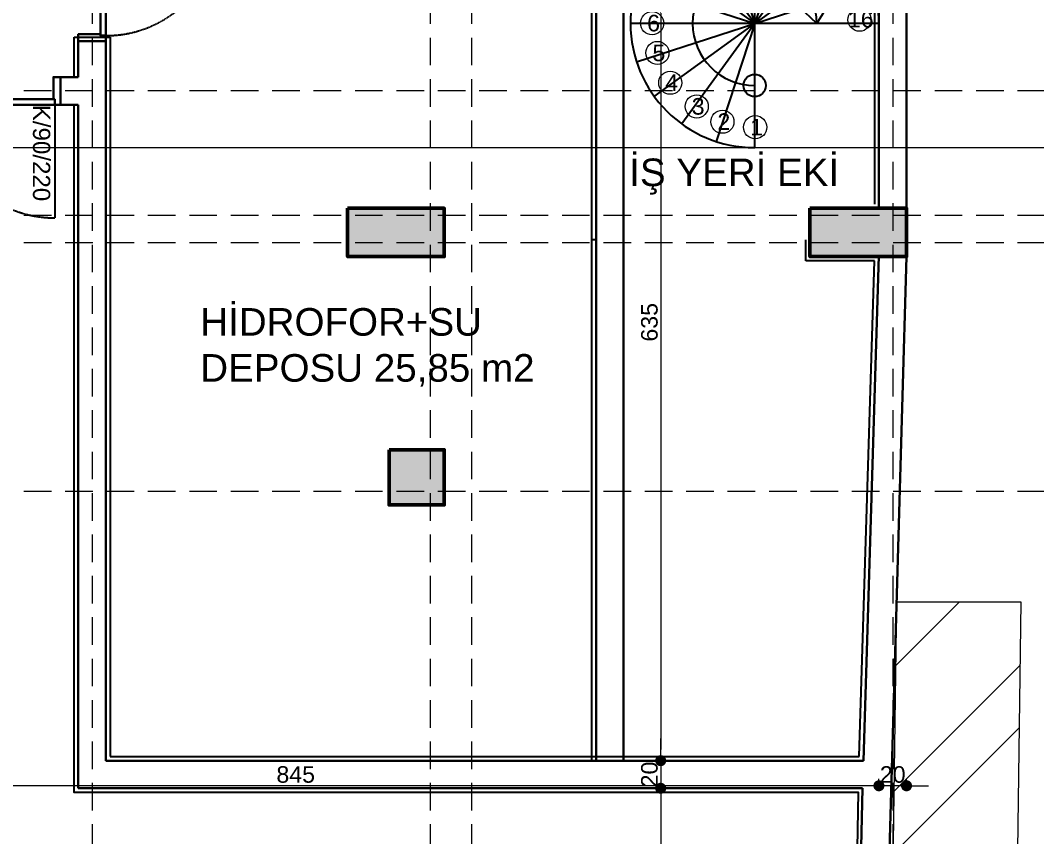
# Model space of a CAD drawing. Header units: millimetres. Extents: x 38129 to 72024, y -56282 to 16512.
# Drawn here: x 43450 to 44186, y -45125 to -44534 of the extents above; entities that cross this region are included whole.
import ezdxf

# ---------------------------------------------------------------- set-up
doc = ezdxf.new("R2010")
doc.units = ezdxf.units.MM
doc.linetypes.add('HIDDEN', pattern=[0.375, 0.25, -0.125])
for name, color, linetype, lineweight in [('AKS', 55, 'HIDDEN', 0), ('COLUMN4', 3, 'Continuous', 50), ('DIŞÖLÇÜ', 37, 'Continuous', 0), ('DUVAR', 255, 'Continuous', 30), ('eşya', 30, 'Continuous', 15), ('İÇ YAZI', 152, 'Continuous', 40), ('KAPI', 4, 'Continuous', 30), ('mahal', 7, 'Continuous', 5), ('pencere+KAPI', 1, 'Continuous', 0), ('TARAMA', 252, 'Continuous', 0), ('ölçü İÇ', 31, 'Continuous', 0)]:
    doc.layers.add(name, color=color, linetype=linetype, lineweight=lineweight)
for name, color, linetype in [('dek-Merdiven', 2, 'Continuous'), ('HIDDEN', 1, 'HIDDEN'), ('sıva', 41, 'Continuous')]:
    doc.layers.add(name, color=color, linetype=linetype)
doc.styles.add('icdisolcu_yazi', font='arial.ttf')
doc.styles.get("Standard").update_dxf_attribs({"font": 'arial.ttf'})
doc.styles.add('style1', font='arial.ttf')
doc.dimstyles.new('İç Ölçü', dxfattribs={"dimtxt": 12, "dimasz": 8, "dimexe": 5, "dimexo": 0, "dimgap": 2, "dimtad": 1, "dimdec": 0, "dimzin": 12, "dimdsep": 46, "dimtxsty": 'icdisolcu_yazi', "dimblk": 'DOT', "dimcen": 8, "dimdle": 5, "dimclrd": 256, "dimclre": 256, "dimclrt": 7, "dimadec": 0, "dimazin": 3, "dimtfac": 1, "dimtdec": 0, "dimtix": 1, "dimtmove": 2, "dimatfit": 3, "dimldrblk": 'DOT', "dimfxl": 0, "dimtolj": 1, "dimtzin": 0, "dimlwd": -1, "dimlwe": -1, "dimarcsym": 0})

# ---------------------------------------------------------------- blocks, each defined once
blk = doc.blocks.new('_Dot')
at = {"color": 0, "lineweight": -2}
blk.add_line((-0.5, 0), (-1, 0), dxfattribs=at)
at = {"color": 0, "lineweight": 30, "const_width": 0.5}
blk.add_lwpolyline([(-0.25, 0, 1), (0.25, 0, 1)], format="xyb", close=True, dxfattribs=at)
blk = doc.blocks.new('*D669')
at = {"layer": 'Defpoints', "color": 0, "transparency": 16777216}
for p in [(44071.59, -45088.58), (44071.59, -45088.58), (44091.59, -45088.58)]:
    blk.add_point(p, dxfattribs=at)
at = {"layer": 'ölçü İÇ', "linetype": 'Continuous', "transparency": 16777216}
for p, q in [((44063.59, -45088.58), (44055.59, -45088.58)), ((44091.59, -45088.58), (44071.59, -45088.58)), ((44099.59, -45088.58), (44107.59, -45088.58))]:
    blk.add_line(p, q, dxfattribs=at)
at = {"layer": 'ölçü İÇ', "transparency": 16777216}
for p, q in [((44071.59, -45088.58), (44071.59, -45083.58)), ((44091.59, -45088.58), (44091.59, -45083.58))]:
    blk.add_line(p, q, dxfattribs=at)
at = {"layer": 'ölçü İÇ', "transparency": 16777216, "xscale": 8, "yscale": 8, "zscale": 8}
blk.add_blockref('_Dot', (44071.59, -45088.58), dxfattribs=at)
at = {"layer": 'ölçü İÇ', "transparency": 16777216, "xscale": 8, "yscale": 8, "zscale": 8, "rotation": 180}
blk.add_blockref('_Dot', (44091.59, -45088.58), dxfattribs=at)
at = {"layer": 'ölçü İÇ', "color": 7, "transparency": 16777216, "insert": (44081.59, -45080.45), "char_height": 12, "attachment_point": 5, "style": 'icdisolcu_yazi'}
blk.add_mtext('\\A1;20', dxfattribs=at)
blk = doc.blocks.new('*D670')
at = {"layer": 'Defpoints', "color": 0, "transparency": 16777216}
for p in [(43226.5, -45088.58), (43226.5, -45088.58), (44071.59, -45088.58)]:
    blk.add_point(p, dxfattribs=at)
at = {"layer": 'ölçü İÇ', "transparency": 16777216}
for p, q in [((43226.5, -45088.58), (43226.5, -45083.58)), ((44071.59, -45088.58), (44071.59, -45083.58))]:
    blk.add_line(p, q, dxfattribs=at)
at = {"layer": 'ölçü İÇ', "linetype": 'Continuous', "transparency": 16777216}
blk.add_line((44063.59, -45088.58), (43234.5, -45088.58), dxfattribs=at)
at = {"layer": 'ölçü İÇ', "transparency": 16777216, "xscale": 8, "yscale": 8, "zscale": 8, "rotation": 180}
blk.add_blockref('_Dot', (43226.5, -45088.58), dxfattribs=at)
at = {"layer": 'ölçü İÇ', "transparency": 16777216, "xscale": 8, "yscale": 8, "zscale": 8}
blk.add_blockref('_Dot', (44071.59, -45088.58), dxfattribs=at)
at = {"layer": 'ölçü İÇ', "color": 7, "transparency": 16777216, "insert": (43649.04, -45080.45), "char_height": 12, "attachment_point": 5, "style": 'icdisolcu_yazi'}
blk.add_mtext('\\A1;845', dxfattribs=at)
blk = doc.blocks.new('*U37')
for p, q in [((4, 0), (0, 0)), ((86, 0), (90, 0))]:
    blk.add_line(p, q)
blk.add_lwpolyline([(4, 0), (86, 0), (86, -4), (4, -4)], close=True)
for points in [[(0, -20), (5, -20), (5, -4)], [(90, -20), (85, -20), (85, -4)]]:
    blk.add_lwpolyline(points)
at = {"layer": 'DUVAR'}
for p, q in [((0, 0), (0, -20)), ((90, 0), (90, -20))]:
    blk.add_line(p, q, dxfattribs=at)
at = {"layer": 'HIDDEN'}
blk.add_line((4, 0), (4, 82), dxfattribs=at)
blk.add_arc((4, 0), 82, 360, 90, dxfattribs=at)
blk = doc.blocks.new('*U41')
for p, q in [((4, 0), (0, 0)), ((86, 0), (90, 0))]:
    blk.add_line(p, q)
blk.add_lwpolyline([(4, 0), (86, 0), (86, -4), (4, -4)], close=True)
for points in [[(0, -20), (5, -20), (5, -4)], [(90, -20), (85, -20), (85, -4)]]:
    blk.add_lwpolyline(points)
at = {"layer": 'DUVAR'}
for p, q in [((0, 0), (0, -20)), ((90, 0), (90, -20))]:
    blk.add_line(p, q, dxfattribs=at)
at = {"layer": 'HIDDEN'}
blk.add_line((4, 0), (4, 82), dxfattribs=at)
blk.add_arc((4, 0), 82, 360, 90, dxfattribs=at)
blk = doc.blocks.new('*D714')
at = {"layer": 'Defpoints', "color": 0, "lineweight": 120, "transparency": 16777216}
for p in [(43908.2, -45090.38), (43913.49, -45371.51), (43913.49, -45371.51)]:
    blk.add_point(p, dxfattribs=at)
at = {"layer": 'ölçü İÇ', "transparency": 16777216}
for p, q in [((43908.49, -45090.38), (43918.49, -45090.38)), ((43913.49, -45371.51), (43918.49, -45371.51))]:
    blk.add_line(p, q, dxfattribs=at)
at = {"layer": 'ölçü İÇ', "linetype": 'Continuous', "transparency": 16777216}
blk.add_line((43913.49, -45098.38), (43913.49, -45363.51), dxfattribs=at)
at = {"layer": 'ölçü İÇ', "transparency": 16777216, "xscale": 8, "yscale": 8, "zscale": 8}
for p, rotation in [((43913.49, -45090.38), 90), ((43913.49, -45371.51), 270)]:
    blk.add_blockref('_Dot', p, dxfattribs=dict(at, rotation=rotation))
at = {"layer": 'ölçü İÇ', "color": 7, "transparency": 16777216, "insert": (43905.36, -45230.95), "char_height": 12, "attachment_point": 5, "rotation": 90, "style": 'icdisolcu_yazi'}
blk.add_mtext('\\A1;281', dxfattribs=at)
blk = doc.blocks.new('rewtertwe')
at = {"layer": 'TARAMA', "lineweight": -3}
h = blk.add_hatch(dxfattribs=at)
h.set_pattern_fill('ANSI33', color=256, scale=2.5, style=0)
h.set_pattern_definition([(45, (-581316.523, -211139.459), (-11.22532015, 11.22532015), []), (45, (-581305.298, -211139.459), (-11.22532015, 11.22532015), [7.9375, -3.96875])])
h.paths.add_polyline_path([(-100.06, -370.8), (-100.06, -810.8), (209.94, -810.8), (209.94, -785.8), (-75.06, -785.8), (-75.06, -395.8), (209.94, -395.8), (209.94, -370.8)])
h.paths.add_polyline_path([(854.85, -1722.23), (914.85, -1722.02), (914.94, -1747.02), (854.94, -1747.23)])
h.paths.add_polyline_path([(534.85, -1723.37), (594.85, -1723.15), (594.94, -1748.15), (534.94, -1748.37)])
h.paths.add_polyline_path([(44.85, -1725.1), (104.85, -1724.89), (104.94, -1749.89), (44.94, -1750.1)])
h.paths.add_polyline_path([(-445.06, -1726.84), (-385.06, -1726.63), (-384.97, -1751.63), (-444.97, -1751.84)])
h.paths.add_polyline_path([(-867.96, -1728.34), (-807.96, -1728.12), (-807.87, -1753.12), (-867.87, -1753.34)])
h.paths.add_polyline_path([(-1153.71, -1729.35), (-1093.71, -1729.14), (-1093.62, -1754.14), (-1153.62, -1754.35)])
h.paths.add_polyline_path([(874.97, -1405.8), (914.97, -1405.8), (914.97, -1445.8), (874.97, -1445.8)])
h.paths.add_polyline_path([(534.94, -1420.8), (594.94, -1420.8), (594.94, -1445.8), (534.94, -1445.8)])
h.paths.add_polyline_path([(44.94, -1385.8), (69.94, -1385.8), (69.94, -1445.8), (44.94, -1445.8)])
h.paths.add_polyline_path([(-445.06, -1420.8), (-385.06, -1420.8), (-385.06, -1445.8), (-445.06, -1445.8)])
h.paths.add_polyline_path([(-867.96, -1385.8), (-842.96, -1385.8), (-842.96, -1445.8), (-867.96, -1445.8)])
h.paths.add_polyline_path([(-1155.34, -1385.8), (-1130.34, -1385.69), (-1130.06, -1445.68), (-1155.06, -1445.8)])
h.paths.add_polyline_path([(554.94, -1060.8), (594.94, -1060.8), (594.94, -1100.8), (554.94, -1100.8)])
h.paths.add_polyline_path([(44.94, -1040.8), (74.94, -1040.8), (74.94, -1100.8), (44.94, -1100.8)])
h.paths.add_polyline_path([(-445.06, -1040.8), (-415.06, -1040.8), (-415.06, -1100.8), (-445.06, -1100.8)])
h.paths.add_polyline_path([(859.94, -885.8), (929.94, -885.8), (929.94, -920.8), (859.94, -920.8)])
h.paths.add_polyline_path([(524.94, -885.8), (594.94, -885.8), (594.94, -920.8), (524.94, -920.8)])
h.paths.add_polyline_path([(-520.06, -870.8), (-390.06, -870.8), (-390.06, -900.8), (-520.06, -900.8)])
h.paths.add_polyline_path([(-867.96, -750.8), (-842.96, -750.8), (-842.96, -810.8), (-867.96, -810.8)])
h.paths.add_polyline_path([(-1158.32, -750.8), (-1133.32, -750.69), (-1133.03, -810.68), (-1158.03, -810.8)])
h.paths.add_polyline_path([(-460.06, -465.8), (-400.06, -465.8), (-400.06, -495.8), (-460.06, -495.8)])
h.paths.add_polyline_path([(859.94, -263.3), (929.94, -263.3), (929.94, -298.3), (859.94, -298.3)])
h.paths.add_polyline_path([(524.94, -263.3), (594.94, -263.3), (594.94, -298.3), (524.94, -298.3)])
h.paths.add_polyline_path([(-100.06, -185.8), (209.94, -185.8), (209.94, -210.8), (-100.06, -210.8)])
h.paths.add_polyline_path([(-460.06, -65.8), (-400.06, -65.8), (-400.06, -95.8), (-460.06, -95.8)])
h.paths.add_polyline_path([(-867.96, -40.8), (-842.96, -40.8), (-842.96, -100.8), (-867.96, -100.8)])
h.paths.add_polyline_path([(-1161.64, -40.8), (-1136.64, -40.69), (-1136.36, -100.68), (-1161.36, -100.8)])
h.paths.add_polyline_path([(-100.06, 249.2), (209.94, 249.2), (209.94, 224.2), (-100.06, 224.2)])
h.paths.add_polyline_path([(859.94, 359.2), (929.94, 359.2), (929.94, 324.2), (859.94, 324.2)])
h.paths.add_polyline_path([(524.94, 359.2), (594.94, 359.2), (594.94, 324.2), (524.94, 324.2)])
h.paths.add_polyline_path([(-520.06, 339.2), (-390.06, 339.2), (-390.06, 309.2), (-520.06, 309.2)])
h.paths.add_polyline_path([(-867.96, 364.2), (-842.96, 364.2), (-842.96, 304.2), (-867.96, 304.2)])
h.paths.add_polyline_path([(-1163.53, 364.08), (-1138.54, 364.2), (-1138.25, 304.2), (-1163.25, 304.08)])
h.paths.add_polyline_path([(-415.06, 564.2), (-385.06, 564.2), (-385.06, 504.2), (-415.06, 504.2)])
h.paths.add_polyline_path([(584.94, 609.3), (624.94, 609.3), (624.94, 569.3), (584.94, 569.3)])
h.paths.add_polyline_path([(4.94, 609.3), (34.94, 609.3), (34.94, 529.3), (4.94, 529.3)])
h.paths.add_polyline_path([(889.94, 927.2), (929.94, 927.2), (929.94, 887.2), (889.94, 887.2)])
h.paths.add_polyline_path([(329.94, 927.2), (354.94, 927.2), (354.94, 867.2), (329.94, 867.2)])
h.paths.add_polyline_path([(-100.06, 927.2), (-40.06, 927.2), (-40.06, 902.2), (-100.06, 902.2)])
h.paths.add_polyline_path([(-520.06, 927.2), (-495.06, 927.2), (-495.06, 867.2), (-520.06, 867.2)])
h.paths.add_polyline_path([(-867.96, 927.2), (-842.96, 927.2), (-842.96, 867.2), (-867.96, 867.2)])
h.paths.add_polyline_path([(-1166.17, 927.08), (-1141.17, 927.2), (-1140.89, 867.2), (-1165.89, 867.08)])
at = {"layer": 'COLUMN4', "color": 3}
for points in [[(524.94, -885.8), (594.94, -885.8), (594.94, -920.8), (524.94, -920.8)], [(859.94, -885.8), (929.94, -885.8), (929.94, -920.8), (859.94, -920.8)], [(554.94, -1060.8), (594.94, -1060.8), (594.94, -1100.8), (554.94, -1100.8)]]:
    blk.add_lwpolyline(points, close=True, dxfattribs=at)
blk = doc.blocks.new('*D2570')
at = {"layer": 'Defpoints', "color": 0, "lineweight": 120, "transparency": 16777216}
for p in [(43919.41, -44435.06), (43913.49, -45070.38), (43924.97, -45070.38)]:
    blk.add_point(p, dxfattribs=at)
at = {"layer": 'ölçü İÇ', "transparency": 16777216}
for p, q in [((43918.49, -44435.06), (43908.49, -44435.06)), ((43918.49, -45070.38), (43908.49, -45070.38))]:
    blk.add_line(p, q, dxfattribs=at)
at = {"layer": 'ölçü İÇ', "linetype": 'Continuous', "transparency": 16777216}
blk.add_line((43913.49, -44443.06), (43913.49, -45062.38), dxfattribs=at)
at = {"layer": 'ölçü İÇ', "transparency": 16777216, "xscale": 8, "yscale": 8, "zscale": 8}
for p, rotation in [((43913.49, -44435.06), 90), ((43913.49, -45070.38), 270)]:
    blk.add_blockref('_Dot', p, dxfattribs=dict(at, rotation=rotation))
at = {"layer": 'ölçü İÇ', "color": 7, "transparency": 16777216, "insert": (43905.35, -44752.72), "char_height": 12, "attachment_point": 5, "rotation": 90, "style": 'icdisolcu_yazi'}
blk.add_mtext('\\A1;635', dxfattribs=at)
blk = doc.blocks.new('*D2571')
at = {"layer": 'Defpoints', "color": 0, "lineweight": 120, "transparency": 16777216}
for p in [(43924.97, -45070.38), (43913.49, -45090.38), (43923.32, -45090.38)]:
    blk.add_point(p, dxfattribs=at)
at = {"layer": 'ölçü İÇ', "linetype": 'Continuous', "transparency": 16777216}
for p, q in [((43913.49, -45062.38), (43913.49, -45054.38)), ((43913.49, -45070.38), (43913.49, -45090.38)), ((43913.49, -45098.38), (43913.49, -45106.38))]:
    blk.add_line(p, q, dxfattribs=at)
at = {"layer": 'ölçü İÇ', "transparency": 16777216}
for p, q in [((43918.49, -45070.38), (43908.49, -45070.38)), ((43918.49, -45090.38), (43908.49, -45090.38))]:
    blk.add_line(p, q, dxfattribs=at)
at = {"layer": 'ölçü İÇ', "transparency": 16777216, "xscale": 8, "yscale": 8, "zscale": 8}
for p, rotation in [((43913.49, -45070.38), 270), ((43913.49, -45090.38), 90)]:
    blk.add_blockref('_Dot', p, dxfattribs=dict(at, rotation=rotation))
at = {"layer": 'ölçü İÇ', "color": 7, "transparency": 16777216, "insert": (43905.36, -45080.38), "char_height": 12, "attachment_point": 5, "rotation": 90, "style": 'icdisolcu_yazi'}
blk.add_mtext('\\A1;20', dxfattribs=at)
blk = doc.blocks.new('QWFRW4E')
at = {"layer": 'dek-Merdiven', "ltscale": 50}
for p, q in [((207948.82, 4044588.98), (207969.91, 4044481.02)), ((207956.61, 4044371.83), (207983.22, 4044590.22)), ((207969.91, 4044481.02), (207916.5, 4044577.18)), ((208016.31, 4044580.76), (207969.91, 4044481.02)), ((207969.91, 4044481.02), (208044.86, 4044561.54)), ((207889.39, 4044555.97), (207969.91, 4044481.02)), ((208066.07, 4044534.44), (207969.91, 4044481.02)), ((207870.18, 4044527.42), (207969.91, 4044481.02)), ((208079.1, 4044467.72), (207860.72, 4044494.33)), ((207969.91, 4044481.02), (208077.87, 4044502.11)), ((208024.51, 4044474.37), (208010.83, 4044490.87)), ((208024.51, 4044474.37), (208037.08, 4044490.06)), ((207861.95, 4044459.94), (207969.91, 4044481.02)), ((207873.75, 4044427.61), (207969.91, 4044481.02)), ((207969.91, 4044481.02), (207894.96, 4044400.51)), ((207969.91, 4044481.02), (207923.51, 4044381.29))]:
    blk.add_line(p, q, dxfattribs=at)
blk.add_circle((207963.26, 4044426.43), 9.83, dxfattribs=at)
for radius in [110, 55]:
    blk.add_arc((207969.91, 4044481.02), radius, 353.0519, 263.0519, dxfattribs=at)
at = {"layer": 'eşya'}
for centre in [(207952.93, 4044568.41), (207980.27, 4044567.91), (207925.74, 4044558.33), (208006.83, 4044559.03), (208033.23, 4044546.7), (207904.22, 4044542.42), (207888.86, 4044519.57), (208050.44, 4044526.25), (208063.34, 4044498.78), (207879.74, 4044492.2), (207881.22, 4044465.45), (208062.44, 4044473.07), (207889.31, 4044437.9), (207910.02, 4044414.23), (207930.98, 4044398.03), (207959.2, 4044389.7)]:
    blk.add_circle(centre, 10.25, dxfattribs=at)
at = {"layer": 'İÇ YAZI', "char_height": 19.6, "width": 299.7137, "attachment_point": 1, "rotation": 353.0519}
for s, insert in [('{\\H0.75x;10}', (207943.66, 4044577.42)), ('{\\H0.75x;11}', (207971, 4044576.92)), ('{\\H0.75x;9}', (207922.23, 4044566.25)), ('{\\H0.75x;12}', (207997.55, 4044568.04)), ('{\\H0.75x;8}', (207900.72, 4044550.34)), ('{\\H0.75x;13}', (208023.96, 4044555.71)), ('{\\H0.75x;14}', (208041.16, 4044535.26)), ('{\\H0.75x;7}', (207885.36, 4044527.49)), ('{\\H0.75x;15}', (208054.07, 4044507.79)), ('{\\H0.75x;6}', (207876.24, 4044500.12)), ('{\\H0.75x;16}', (208053.16, 4044482.09)), ('{\\H0.75x;5}', (207877.72, 4044473.37)), ('{\\H0.75x;4}', (207885.81, 4044445.82)), ('{\\H0.75x;3}', (207906.52, 4044422.15)), ('{\\H0.75x;2}', (207927.48, 4044405.95)), ('{\\fArial|b0|i0|c162|p34;\\H0.75x;1}', (207955.7, 4044397.62))]:
    blk.add_mtext(s, dxfattribs=dict(at, insert=insert))

msp = doc.modelspace()

# ---------------------------------------------------------------- hatches: boundary and pattern name
at = {"layer": 'ölçü İÇ'}
h = msp.add_hatch(dxfattribs=at)
h.set_pattern_fill('ANSI32', color=256, scale=10)
h.set_pattern_definition([(45, (8825.12, -21484.28), (-67.35192, 67.35192), []), (45, (8870.025, -21484.28), (-67.35192, 67.35192), [])])
h.paths.add_polyline_path([(42315.17, -42856.48), (42315.17, -42766.48), (41905.06, -42766.48), (41918.46, -45628.77), (44165.37, -45620.56), (44174.46, -44955.19), (44084.45, -44955.19), (44076.59, -45530.88), (42008.03, -45538.44), (41995.48, -42856.48)])

# ---------------------------------------------------------------- linework, layer by layer
at = {"layer": 'AKS', "ltscale": 80}
for p, q in [((43501.5, -42566.51), (43501.5, -45757.79)), ((43746.5, -42566.51), (43746.5, -45757.79)), ((43776.5, -42566.51), (43776.5, -45757.79)), ((44081.59, -42566.51), (44081.59, -45757.79)), ((44372, -44585.06), (41813.4, -44585.06)), ((44372, -44675.24), (41813.4, -44675.24)), ((44372, -44695.08), (41813.4, -44695.08)), ((44372, -44875.38), (41813.4, -44875.38))]:
    msp.add_line(p, q, dxfattribs=at)
at = {"layer": 'DUVAR'}
for p, q in [((44091.59, -44670.08), (44091.59, -44075.06)), ((43866.64, -45070.38), (43866.64, -44435.06)), ((43886.64, -44670.06), (43886.64, -44435.06)), ((44071.59, -44670.08), (44071.59, -44435.06)), ((43491.5, -44543.99), (43491.5, -44575.06)), ((43511.49, -44544.99), (43511.49, -44555.06)), ((43511.5, -44544.99), (43511.5, -45070.38)), ((43478.5, -44575.06), (43491.5, -44575.06)), ((43478.5, -44595.06), (43491.5, -44595.06)), ((43491.5, -44595.06), (43491.49, -45090.38)), ((43886.64, -45070.38), (43886.64, -44670.06)), ((44091.59, -44675.08), (44091.59, -44670.08)), ((44060.3, -45070.38), (44071.6, -44704.51)), ((44076.59, -45230.96), (44091.59, -44705.08)), ((43511.5, -45070.38), (44060.3, -45070.38)), ((43491.49, -45090.38), (44059.73, -45090.38)), ((44056.6, -45230.39), (44059.73, -45090.38))]:
    msp.add_line(p, q, dxfattribs=at)
at = {"layer": 'pencere+KAPI', "linetype": 'HIDDEN'}
msp.add_line((41863.09, -44626.15), (44385.36, -44626.15), dxfattribs=at)
at = {"layer": 'sıva'}
for p, q in [((43863.64, -45070.38), (43863.64, -44438.06)), ((44068.59, -44667.06), (44068.59, -44438.06)), ((43488.5, -44575.06), (43488.5, -44545.99)), ((43488.5, -44545.99), (43514.5, -44545.99)), ((43514.5, -44545.99), (43514.5, -45067.38)), ((43866.64, -44693.06), (43863.64, -44693.06)), ((44018.59, -44708.08), (44018.59, -44693.06)), ((44068.49, -44708.08), (44018.59, -44708.08)), ((44057.39, -45067.38), (44068.49, -44708.08)), ((43514.5, -45067.38), (44057.39, -45067.38))]:
    msp.add_line(p, q, dxfattribs=at)
msp.add_lwpolyline([(44055.09, -45187.96), (44056.69, -45093.38), (43488.49, -45093.38), (43488.5, -44595.06)], dxfattribs=at)
at = {"layer": 'ölçü İÇ'}
msp.add_lwpolyline([(42315.17, -42856.48), (41995.48, -42856.48), (42008.03, -45538.44), (44076.59, -45530.88), (44084.45, -44955.19), (44174.46, -44955.19), (44165.37, -45620.56), (41918.46, -45628.77), (41905.06, -42766.48), (42315.17, -42766.48)], dxfattribs=at)

# ---------------------------------------------------------------- block references
at = {"layer": 'DIŞÖLÇÜ'}
msp.add_blockref('rewtertwe', (43161.7, -43784.26), dxfattribs=at)
at = {"layer": 'DUVAR', "xscale": 0.8181818181828527, "yscale": 0.8181818181828527, "zscale": 0.8181818181828527, "rotation": 6.948096300592438}
msp.add_blockref('QWFRW4E', (275378.87, -3349939.21), dxfattribs=at)
at = {"layer": 'KAPI'}
for name, p, rotation in [('*U41', (43511.5, -44458.99), 270), ('*U37', (43478.5, -44595.06), 180)]:
    msp.add_blockref(name, p, dxfattribs=dict(at, rotation=rotation))

# ---------------------------------------------------------------- texts
at = {"layer": 'mahal', "char_height": 20, "attachment_point": 7}
for s, insert in [('İŞ YERİ EKİ', (43890.65, -44660.21)), ('HİDROFOR+SU DEPOSU 25,85 m2', (43579.87, -44799.47))]:
    msp.add_mtext_dynamic_manual_height_columns(s, width=250.3432, gutter_width=12.5, heights=[0], dxfattribs=dict(at, insert=insert))
at = {"layer": 'pencere+KAPI', "insert": (43458.48, -44664.98), "char_height": 12.5, "width": 27.0954, "attachment_point": 9, "rotation": 270, "style": 'style1'}
msp.add_mtext('K/90/220', dxfattribs=at)

# ---------------------------------------------------------------- dimensions: what is measured, and where the dimension line sits
at = {"layer": 'ölçü İÇ'}
for base, p1, p2, picture, middle in [((43913.49, -45070.38), (43919.41, -44435.06), (43924.97, -45070.38), '*D2570', (43905.35, -44752.72)), ((43913.49, -45090.38), (43924.97, -45070.38), (43923.32, -45090.38), '*D2571', (43905.36, -45080.38)), ((43913.49, -45371.51), (43908.2, -45090.38), (43913.49, -45371.51), '*D714', (43905.36, -45230.95))]:
    dim = msp.add_linear_dim(base=base, p1=p1, p2=p2, angle=90, dimstyle='İç Ölçü', dxfattribs=at)
    dim.commit()
    dim.dimension.update_dxf_attribs({"geometry": picture, "text_midpoint": middle})
for base, p1, p2, picture, middle in [((43226.5, -45088.58), (44071.59, -45088.58), (43226.5, -45088.58), '*D670', (43649.04, -45080.45)), ((44071.59, -45088.58), (44091.59, -45088.58), (44071.59, -45088.58), '*D669', (44081.59, -45080.45))]:
    dim = msp.add_linear_dim(base=base, p1=p1, p2=p2, dimstyle='İç Ölçü', dxfattribs=at)
    dim.commit()
    dim.dimension.update_dxf_attribs({"geometry": picture, "text_midpoint": middle})

doc.saveas('drawing.dxf')
